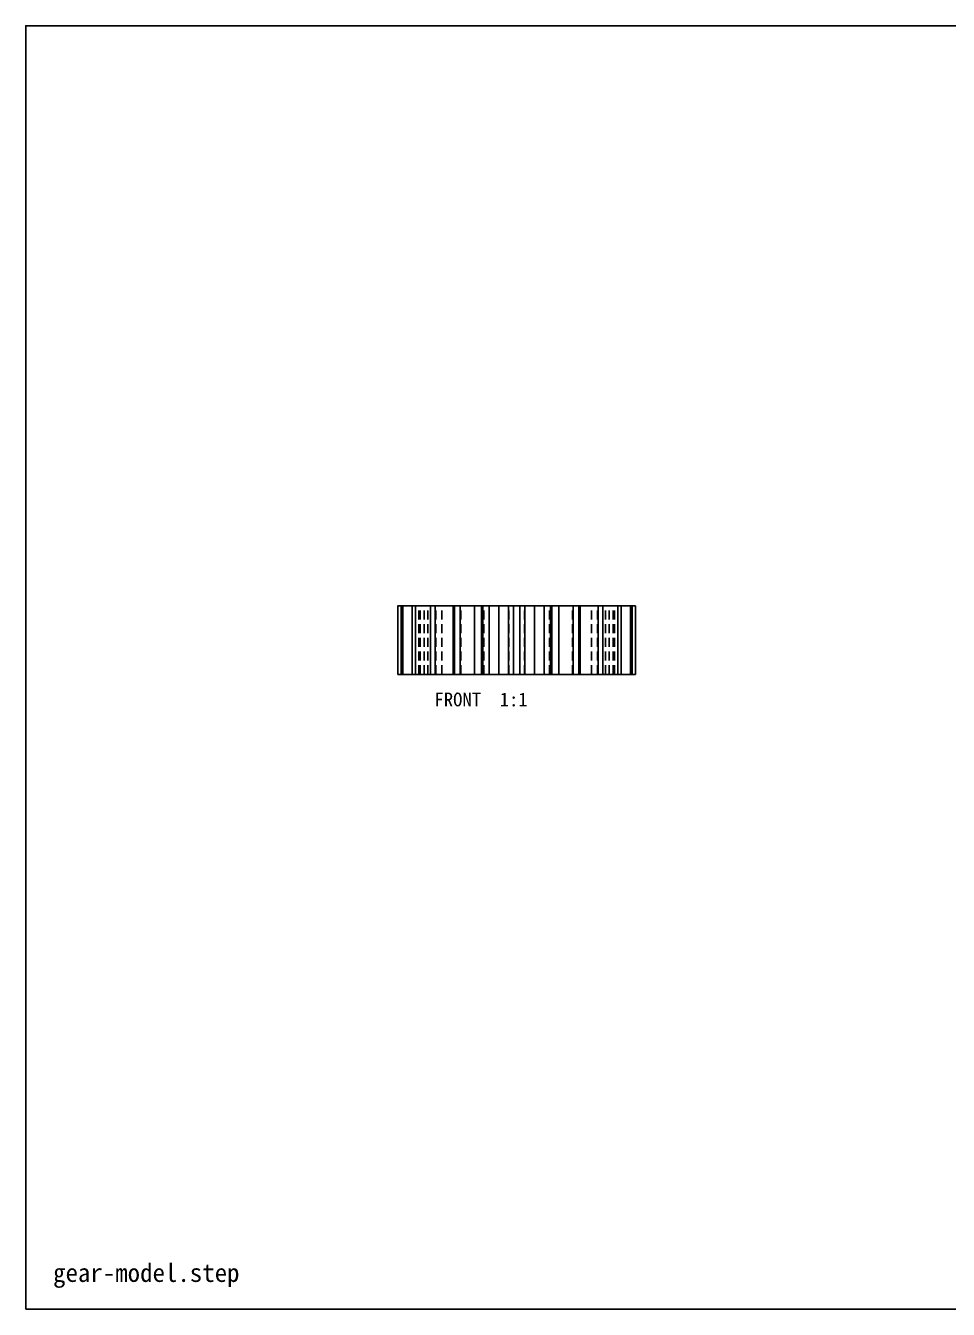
# Model space of a CAD drawing. Header units: millimetres. Extents: x 8 to 412, y 8 to 289.
# Drawn here: x 8 to 210, y 8 to 289 of the extents above; entities that cross this region are included whole.
import ezdxf

# ---------------------------------------------------------------- set-up
doc = ezdxf.new("R2010")
doc.units = ezdxf.units.MM
doc.linetypes.add('CAD_HIDDEN', pattern=[3, 2, -1])
for name, color, linetype in [('HIDDEN', 8, 'CAD_HIDDEN'), ('TEXT', 7, 'CONTINUOUS'), ('VISIBLE', 7, 'CONTINUOUS')]:
    doc.layers.add(name, color=color, linetype=linetype)

msp = doc.modelspace()

# ---------------------------------------------------------------- linework, layer by layer
at = {"layer": 'HIDDEN'}
for points in [[(89.51, 162), (89.508, 162), (89.507, 162), (89.506, 162), (89.505, 162), (89.504, 162), (89.503, 162), (89.502, 162), (89.502, 162), (89.501, 162), (89.501, 162), (89.5, 162), (89.5, 162), (89.5, 162), (89.5, 162)], [(93.02, 162), (91.206, 162), (89.51, 162)], [(89.51, 147), (89.51, 162)], [(90.581, 162), (90.552, 162), (90.523, 162), (90.495, 162), (90.467, 162), (90.44, 162), (90.413, 162), (90.386, 162), (90.36, 162), (90.334, 162), (90.308, 162), (90.283, 162), (90.259, 162), (90.234, 162), (90.21, 162)], [(90.21, 162), (91.656, 162), (93.318, 162)], [(90.21, 162), (93.02, 162)], [(93.318, 162), (91.656, 162), (90.21, 162)], [(90.21, 147), (90.21, 162)], [(94.255, 162), (90.581, 162)], [(90.581, 147), (90.581, 162)], [(93.35, 162), (93.296, 162), (93.243, 162), (93.191, 162), (93.138, 162), (93.086, 162), (93.035, 162), (92.983, 162), (92.932, 162), (92.882, 162), (92.832, 162), (92.782, 162), (92.732, 162), (92.683, 162), (92.634, 162)], [(92.634, 162), (93.731, 162), (95.127, 162)], [(92.634, 162), (94.255, 162)], [(95.127, 162), (93.731, 162), (92.634, 162)], [(92.634, 147), (92.634, 162)], [(94.069, 162), (93.02, 162)], [(93.02, 162), (94.069, 162)], [(93.318, 162), (94.353, 162)], [(94.353, 162), (93.318, 162)], [(96.937, 162), (93.35, 162)], [(93.35, 147), (93.35, 162)], [(94.353, 162), (94.325, 162), (94.299, 162), (94.274, 162), (94.25, 162), (94.227, 162), (94.205, 162), (94.184, 162), (94.164, 162), (94.146, 162), (94.128, 162), (94.112, 162), (94.097, 162), (94.082, 162), (94.069, 162)], [(94.069, 162), (94.082, 162), (94.097, 162), (94.112, 162), (94.128, 162), (94.146, 162), (94.164, 162), (94.184, 162), (94.205, 162), (94.227, 162), (94.25, 162), (94.274, 162), (94.299, 162), (94.325, 162), (94.353, 162)], [(94.069, 147), (94.069, 162)], [(94.069, 147), (94.069, 162)], [(95.246, 162), (94.255, 162)], [(94.255, 162), (95.246, 162)], [(94.353, 147), (94.353, 162)], [(94.353, 147), (94.353, 162)], [(95.127, 162), (96.078, 162)], [(96.078, 162), (95.127, 162)], [(96.078, 162), (96.012, 162), (95.947, 162), (95.882, 162), (95.819, 162), (95.757, 162), (95.697, 162), (95.637, 162), (95.578, 162), (95.52, 162), (95.463, 162), (95.407, 162), (95.353, 162), (95.299, 162), (95.246, 162)], [(95.246, 162), (95.299, 162), (95.353, 162), (95.407, 162), (95.463, 162), (95.52, 162), (95.578, 162), (95.637, 162), (95.697, 162), (95.757, 162), (95.819, 162), (95.882, 162), (95.947, 162), (96.012, 162), (96.078, 162)], [(95.246, 147), (95.246, 162)], [(95.246, 147), (95.246, 162)], [(96.078, 147), (96.078, 162)], [(96.078, 147), (96.078, 162)], [(97.628, 162), (97.554, 162), (97.48, 162), (97.407, 162), (97.333, 162), (97.26, 162), (97.188, 162), (97.115, 162), (97.043, 162), (96.971, 162), (96.9, 162), (96.828, 162), (96.757, 162), (96.687, 162), (96.616, 162)], [(96.616, 162), (97.289, 162), (97.746, 162), (98.324, 162)], [(96.616, 162), (96.937, 162)], [(98.324, 162), (97.746, 162), (97.289, 162), (96.616, 162)], [(96.616, 147), (96.616, 162)], [(97.803, 162), (96.937, 162)], [(96.937, 162), (97.803, 162)], [(100.884, 162), (99.355, 162), (97.628, 162)], [(97.628, 147), (97.628, 162)], [(99.126, 162), (99.026, 162), (98.926, 162), (98.828, 162), (98.73, 162), (98.634, 162), (98.538, 162), (98.443, 162), (98.349, 162), (98.256, 162), (98.163, 162), (98.072, 162), (97.982, 162), (97.892, 162), (97.803, 162)], [(97.803, 162), (97.892, 162), (97.982, 162), (98.072, 162), (98.163, 162), (98.256, 162), (98.349, 162), (98.443, 162), (98.538, 162), (98.634, 162), (98.73, 162), (98.828, 162), (98.926, 162), (99.026, 162), (99.126, 162)], [(97.803, 147), (97.803, 162)], [(97.803, 147), (97.803, 162)], [(98.324, 162), (99.126, 162)], [(99.126, 162), (98.324, 162)], [(99.126, 147), (99.126, 162)], [(99.126, 147), (99.126, 162)], [(101.567, 162), (100.884, 162)], [(103.29, 162), (103.163, 162), (103.036, 162), (102.91, 162), (102.784, 162), (102.659, 162), (102.535, 162), (102.412, 162), (102.289, 162), (102.167, 162), (102.045, 162), (101.924, 162), (101.804, 162), (101.685, 162), (101.567, 162)], [(101.567, 147), (101.567, 162)], [(103.125, 162), (103.035, 162), (102.945, 162), (102.856, 162), (102.766, 162), (102.677, 162), (102.589, 162), (102.5, 162), (102.412, 162), (102.323, 162), (102.235, 162), (102.148, 162), (102.06, 162), (101.973, 162), (101.885, 162)], [(101.885, 162), (102.088, 162), (102.321, 162), (102.692, 162)], [(101.885, 162), (101.983, 162), (102.081, 162), (102.179, 162), (102.278, 162), (102.377, 162), (102.477, 162), (102.577, 162), (102.678, 162), (102.779, 162), (102.88, 162), (102.982, 162), (103.084, 162), (103.187, 162), (103.29, 162)], [(102.692, 162), (102.321, 162), (102.088, 162), (101.885, 162)], [(101.885, 147), (101.885, 162)], [(102.692, 162), (103.29, 162)], [(103.29, 162), (102.692, 162)], [(105.828, 162), (105.279, 162), (104.619, 162), (103.125, 162)], [(103.125, 147), (103.125, 162)], [(103.29, 147), (103.29, 162)], [(103.29, 147), (103.29, 162)], [(106.279, 162), (105.828, 162)], [(108.286, 162), (108.14, 162), (107.995, 162), (107.849, 162), (107.704, 162), (107.56, 162), (107.416, 162), (107.272, 162), (107.129, 162), (106.986, 162), (106.844, 162), (106.702, 162), (106.561, 162), (106.42, 162), (106.279, 162)], [(106.279, 147), (106.279, 162)], [(108.082, 162), (107.865, 162), (107.784, 162)], [(107.784, 162), (107.933, 162)], [(107.784, 162), (107.819, 162), (107.855, 162), (107.891, 162), (107.927, 162), (107.963, 162), (107.998, 162), (108.034, 162), (108.07, 162), (108.106, 162), (108.142, 162), (108.178, 162), (108.214, 162), (108.25, 162), (108.286, 162)], [(107.933, 162), (107.784, 162)], [(107.784, 162), (107.784, 147)], [(107.933, 162), (108.286, 162)], [(108.286, 162), (107.933, 162)], [(109.464, 162), (109.365, 162), (109.266, 162), (109.166, 162), (109.067, 162), (108.968, 162), (108.869, 162), (108.771, 162), (108.672, 162), (108.573, 162), (108.475, 162), (108.377, 162), (108.278, 162), (108.18, 162), (108.082, 162)], [(108.082, 147), (108.082, 162)], [(108.286, 147), (108.286, 162)], [(108.286, 147), (108.286, 162)], [(111.43, 162), (111.093, 162), (110.624, 162), (109.464, 162)], [(109.464, 147), (109.464, 162)], [(121.5, 162), (121.35, 162), (120.906, 162), (120.191, 162), (119.241, 162), (118.103, 162), (116.835, 162), (115.5, 162), (114.165, 162), (112.897, 162), (111.759, 162), (110.809, 162), (110.094, 162), (109.65, 162), (109.5, 162)], [(109.5, 162), (109.65, 162), (110.094, 162), (110.809, 162), (111.759, 162), (112.897, 162), (114.165, 162), (115.5, 162), (116.835, 162), (118.103, 162), (119.241, 162), (120.191, 162), (120.906, 162), (121.35, 162), (121.5, 162)], [(109.5, 162), (109.5, 147)], [(111.62, 162), (111.43, 162)], [(113.774, 162), (113.62, 162), (113.465, 162), (113.31, 162), (113.156, 162), (113.002, 162), (112.848, 162), (112.694, 162), (112.54, 162), (112.386, 162), (112.233, 162), (112.079, 162), (111.926, 162), (111.773, 162), (111.62, 162)], [(111.62, 147), (111.62, 162)], [(114.785, 162), (114.051, 162), (113.804, 162), (113.688, 162)], [(113.688, 162), (113.69, 162)], [(113.688, 162), (113.694, 162), (113.7, 162), (113.706, 162), (113.712, 162), (113.719, 162), (113.725, 162), (113.731, 162), (113.737, 162), (113.743, 162), (113.75, 162), (113.756, 162), (113.762, 162), (113.768, 162), (113.774, 162)], [(113.688, 162), (113.688, 147)], [(113.69, 162), (113.774, 162)], [(113.774, 162), (113.69, 162)], [(113.774, 147), (113.774, 162)], [(113.774, 147), (113.774, 162)], [(116.215, 162), (116.113, 162), (116.011, 162), (115.909, 162), (115.807, 162), (115.704, 162), (115.602, 162), (115.5, 162), (115.398, 162), (115.296, 162), (115.193, 162), (115.091, 162), (114.989, 162), (114.887, 162), (114.785, 162)], [(114.785, 147), (114.785, 162)], [(117.312, 162), (117.196, 162), (116.949, 162), (116.215, 162)], [(116.215, 147), (116.215, 162)], [(119.38, 162), (119.227, 162), (119.074, 162), (118.921, 162), (118.767, 162), (118.614, 162), (118.46, 162), (118.306, 162), (118.152, 162), (117.998, 162), (117.844, 162), (117.69, 162), (117.535, 162), (117.38, 162), (117.226, 162)], [(117.226, 162), (117.31, 162)], [(117.31, 162), (117.226, 162)], [(117.226, 162), (117.232, 162), (117.238, 162), (117.244, 162), (117.25, 162), (117.257, 162), (117.263, 162), (117.269, 162), (117.275, 162), (117.281, 162), (117.288, 162), (117.294, 162), (117.3, 162), (117.306, 162), (117.312, 162)], [(117.226, 147), (117.226, 162)], [(117.226, 147), (117.226, 162)], [(117.31, 162), (117.312, 162)], [(117.312, 162), (117.31, 162)], [(117.312, 162), (117.312, 147)], [(119.57, 162), (119.38, 162)], [(119.38, 147), (119.38, 162)], [(121.536, 162), (120.376, 162), (119.907, 162), (119.57, 162)], [(121.5, 147), (121.5, 162)], [(122.918, 162), (122.82, 162), (122.722, 162), (122.623, 162), (122.525, 162), (122.427, 162), (122.328, 162), (122.229, 162), (122.131, 162), (122.032, 162), (121.933, 162), (121.834, 162), (121.734, 162), (121.635, 162), (121.536, 162)], [(121.536, 147), (121.536, 162)], [(124.721, 162), (124.58, 162), (124.439, 162), (124.298, 162), (124.156, 162), (124.014, 162), (123.871, 162), (123.728, 162), (123.584, 162), (123.44, 162), (123.296, 162), (123.151, 162), (123.005, 162), (122.86, 162), (122.714, 162)], [(122.714, 162), (123.067, 162)], [(123.067, 162), (122.714, 162)], [(122.714, 162), (122.75, 162), (122.786, 162), (122.822, 162), (122.858, 162), (122.894, 162), (122.93, 162), (122.966, 162), (123.002, 162), (123.037, 162), (123.073, 162), (123.109, 162), (123.145, 162), (123.181, 162), (123.216, 162)], [(122.714, 147), (122.714, 162)], [(122.714, 147), (122.714, 162)], [(123.216, 162), (123.135, 162), (122.918, 162)], [(122.918, 147), (122.918, 162)], [(123.067, 162), (123.216, 162)], [(123.216, 162), (123.067, 162)], [(123.216, 162), (123.216, 147)], [(125.172, 162), (124.721, 162)], [(124.721, 147), (124.721, 162)], [(127.875, 162), (126.381, 162), (125.721, 162), (125.172, 162)], [(129.433, 162), (129.315, 162), (129.196, 162), (129.076, 162), (128.955, 162), (128.833, 162), (128.711, 162), (128.588, 162), (128.465, 162), (128.341, 162), (128.216, 162), (128.09, 162), (127.964, 162), (127.837, 162), (127.71, 162)], [(127.71, 162), (128.308, 162)], [(128.308, 162), (127.71, 162)], [(127.71, 162), (127.813, 162), (127.916, 162), (128.018, 162), (128.12, 162), (128.221, 162), (128.322, 162), (128.423, 162), (128.523, 162), (128.623, 162), (128.722, 162), (128.821, 162), (128.919, 162), (129.017, 162), (129.115, 162)], [(127.71, 147), (127.71, 162)], [(127.71, 147), (127.71, 162)], [(129.115, 162), (129.027, 162), (128.94, 162), (128.852, 162), (128.765, 162), (128.677, 162), (128.588, 162), (128.5, 162), (128.411, 162), (128.323, 162), (128.234, 162), (128.144, 162), (128.055, 162), (127.965, 162), (127.875, 162)], [(127.875, 147), (127.875, 162)], [(128.308, 162), (128.679, 162), (128.912, 162), (129.115, 162)], [(129.115, 162), (128.912, 162), (128.679, 162), (128.308, 162)], [(129.115, 147), (129.115, 162)], [(130.116, 162), (129.433, 162)], [(129.433, 147), (129.433, 162)], [(133.372, 162), (131.645, 162), (130.116, 162)], [(133.197, 162), (133.108, 162), (133.018, 162), (132.928, 162), (132.837, 162), (132.744, 162), (132.651, 162), (132.557, 162), (132.462, 162), (132.366, 162), (132.27, 162), (132.172, 162), (132.074, 162), (131.974, 162), (131.874, 162)], [(131.874, 162), (132.676, 162)], [(132.676, 162), (131.874, 162)], [(131.874, 162), (131.974, 162), (132.074, 162), (132.172, 162), (132.27, 162), (132.366, 162), (132.462, 162), (132.557, 162), (132.651, 162), (132.744, 162), (132.837, 162), (132.928, 162), (133.018, 162), (133.108, 162), (133.197, 162)], [(131.874, 147), (131.874, 162)], [(131.874, 147), (131.874, 162)], [(132.676, 162), (133.254, 162), (133.711, 162), (134.384, 162)], [(134.384, 162), (133.711, 162), (133.254, 162), (132.676, 162)], [(134.063, 162), (133.197, 162)], [(133.197, 162), (134.063, 162)], [(133.197, 147), (133.197, 162)], [(133.197, 147), (133.197, 162)], [(134.384, 162), (134.313, 162), (134.243, 162), (134.172, 162), (134.1, 162), (134.029, 162), (133.957, 162), (133.885, 162), (133.812, 162), (133.74, 162), (133.667, 162), (133.593, 162), (133.52, 162), (133.446, 162), (133.372, 162)], [(133.372, 147), (133.372, 162)], [(137.65, 162), (134.063, 162)], [(134.063, 162), (134.384, 162)], [(134.384, 147), (134.384, 162)], [(135.754, 162), (135.701, 162), (135.647, 162), (135.593, 162), (135.537, 162), (135.48, 162), (135.422, 162), (135.363, 162), (135.303, 162), (135.243, 162), (135.181, 162), (135.118, 162), (135.053, 162), (134.988, 162), (134.922, 162)], [(134.922, 162), (135.873, 162)], [(135.873, 162), (134.922, 162)], [(134.922, 162), (134.988, 162), (135.053, 162), (135.118, 162), (135.181, 162), (135.243, 162), (135.303, 162), (135.363, 162), (135.422, 162), (135.48, 162), (135.537, 162), (135.593, 162), (135.647, 162), (135.701, 162), (135.754, 162)], [(134.922, 147), (134.922, 162)], [(134.922, 147), (134.922, 162)], [(136.745, 162), (135.754, 162)], [(135.754, 162), (136.745, 162)], [(135.754, 147), (135.754, 162)], [(135.754, 147), (135.754, 162)], [(135.873, 162), (137.269, 162), (138.366, 162)], [(138.366, 162), (137.269, 162), (135.873, 162)], [(136.647, 162), (136.675, 162), (136.701, 162), (136.726, 162), (136.75, 162), (136.773, 162), (136.795, 162), (136.816, 162), (136.836, 162), (136.854, 162), (136.872, 162), (136.888, 162), (136.903, 162), (136.918, 162), (136.931, 162)], [(136.647, 147), (136.647, 162)], [(136.931, 162), (136.918, 162), (136.903, 162), (136.888, 162), (136.872, 162), (136.854, 162), (136.836, 162), (136.816, 162), (136.795, 162), (136.773, 162), (136.75, 162), (136.726, 162), (136.701, 162), (136.675, 162), (136.647, 162)], [(136.647, 162), (137.682, 162)], [(137.682, 162), (136.647, 162)], [(136.647, 147), (136.647, 162)], [(140.419, 162), (136.745, 162)], [(136.745, 162), (138.366, 162)], [(136.931, 147), (136.931, 162)], [(136.931, 162), (137.98, 162)], [(137.98, 162), (136.931, 162)], [(136.931, 147), (136.931, 162)], [(138.366, 162), (138.317, 162), (138.268, 162), (138.218, 162), (138.168, 162), (138.118, 162), (138.068, 162), (138.017, 162), (137.965, 162), (137.914, 162), (137.862, 162), (137.809, 162), (137.757, 162), (137.704, 162), (137.65, 162)], [(137.65, 147), (137.65, 162)], [(137.682, 162), (139.344, 162), (140.79, 162)], [(140.79, 162), (139.344, 162), (137.682, 162)], [(137.98, 162), (140.79, 162)], [(141.49, 162), (139.794, 162), (137.98, 162)], [(138.366, 147), (138.366, 162)], [(140.79, 162), (140.766, 162), (140.741, 162), (140.717, 162), (140.692, 162), (140.666, 162), (140.64, 162), (140.614, 162), (140.587, 162), (140.56, 162), (140.533, 162), (140.505, 162), (140.477, 162), (140.448, 162), (140.419, 162)], [(140.419, 147), (140.419, 162)], [(140.79, 147), (140.79, 162)], [(141.5, 162), (141.5, 162), (141.5, 162), (141.5, 162), (141.499, 162), (141.499, 162), (141.498, 162), (141.498, 162), (141.497, 162), (141.496, 162), (141.495, 162), (141.494, 162), (141.493, 162), (141.492, 162), (141.49, 162)], [(141.49, 147), (141.49, 162)], [(89.51, 147), (89.508, 147), (89.507, 147), (89.506, 147), (89.505, 147), (89.504, 147), (89.503, 147), (89.502, 147), (89.502, 147), (89.501, 147), (89.501, 147), (89.5, 147), (89.5, 147), (89.5, 147), (89.5, 147)], [(93.02, 147), (91.206, 147), (89.51, 147)], [(90.581, 147), (90.552, 147), (90.523, 147), (90.495, 147), (90.467, 147), (90.44, 147), (90.413, 147), (90.386, 147), (90.36, 147), (90.334, 147), (90.308, 147), (90.283, 147), (90.259, 147), (90.234, 147), (90.21, 147)], [(90.21, 147), (91.656, 147), (93.318, 147)], [(90.21, 147), (93.02, 147)], [(93.318, 147), (91.656, 147), (90.21, 147)], [(94.255, 147), (90.581, 147)], [(93.35, 147), (93.296, 147), (93.243, 147), (93.191, 147), (93.138, 147), (93.086, 147), (93.035, 147), (92.983, 147), (92.932, 147), (92.882, 147), (92.832, 147), (92.782, 147), (92.732, 147), (92.683, 147), (92.634, 147)], [(92.634, 147), (93.731, 147), (95.127, 147)], [(92.634, 147), (94.255, 147)], [(95.127, 147), (93.731, 147), (92.634, 147)], [(94.069, 147), (93.02, 147)], [(93.02, 147), (94.069, 147)], [(93.318, 147), (94.353, 147)], [(94.353, 147), (93.318, 147)], [(96.937, 147), (93.35, 147)], [(94.353, 147), (94.325, 147), (94.299, 147), (94.274, 147), (94.25, 147), (94.227, 147), (94.205, 147), (94.184, 147), (94.164, 147), (94.146, 147), (94.128, 147), (94.112, 147), (94.097, 147), (94.082, 147), (94.069, 147)], [(94.069, 147), (94.082, 147), (94.097, 147), (94.112, 147), (94.128, 147), (94.146, 147), (94.164, 147), (94.184, 147), (94.205, 147), (94.227, 147), (94.25, 147), (94.274, 147), (94.299, 147), (94.325, 147), (94.353, 147)], [(95.246, 147), (94.255, 147)], [(94.255, 147), (95.246, 147)], [(95.127, 147), (96.078, 147)], [(96.078, 147), (95.127, 147)], [(96.078, 147), (96.012, 147), (95.947, 147), (95.882, 147), (95.819, 147), (95.757, 147), (95.697, 147), (95.637, 147), (95.578, 147), (95.52, 147), (95.463, 147), (95.407, 147), (95.353, 147), (95.299, 147), (95.246, 147)], [(95.246, 147), (95.299, 147), (95.353, 147), (95.407, 147), (95.463, 147), (95.52, 147), (95.578, 147), (95.637, 147), (95.697, 147), (95.757, 147), (95.819, 147), (95.882, 147), (95.947, 147), (96.012, 147), (96.078, 147)], [(97.628, 147), (97.554, 147), (97.48, 147), (97.407, 147), (97.333, 147), (97.26, 147), (97.188, 147), (97.115, 147), (97.043, 147), (96.971, 147), (96.9, 147), (96.828, 147), (96.757, 147), (96.687, 147), (96.616, 147)], [(96.616, 147), (97.289, 147), (97.746, 147), (98.324, 147)], [(96.616, 147), (96.937, 147)], [(98.324, 147), (97.746, 147), (97.289, 147), (96.616, 147)], [(97.803, 147), (96.937, 147)], [(96.937, 147), (97.803, 147)], [(100.884, 147), (99.355, 147), (97.628, 147)], [(99.126, 147), (99.026, 147), (98.926, 147), (98.828, 147), (98.73, 147), (98.634, 147), (98.538, 147), (98.443, 147), (98.349, 147), (98.256, 147), (98.163, 147), (98.072, 147), (97.982, 147), (97.892, 147), (97.803, 147)], [(97.803, 147), (97.892, 147), (97.982, 147), (98.072, 147), (98.163, 147), (98.256, 147), (98.349, 147), (98.443, 147), (98.538, 147), (98.634, 147), (98.73, 147), (98.828, 147), (98.926, 147), (99.026, 147), (99.126, 147)], [(98.324, 147), (99.126, 147)], [(99.126, 147), (98.324, 147)], [(101.567, 147), (100.884, 147)], [(103.29, 147), (103.163, 147), (103.036, 147), (102.91, 147), (102.784, 147), (102.659, 147), (102.535, 147), (102.412, 147), (102.289, 147), (102.167, 147), (102.045, 147), (101.924, 147), (101.804, 147), (101.685, 147), (101.567, 147)], [(103.125, 147), (103.035, 147), (102.945, 147), (102.856, 147), (102.766, 147), (102.677, 147), (102.589, 147), (102.5, 147), (102.412, 147), (102.323, 147), (102.235, 147), (102.148, 147), (102.06, 147), (101.973, 147), (101.885, 147)], [(101.885, 147), (102.088, 147), (102.321, 147), (102.692, 147)], [(101.885, 147), (101.983, 147), (102.081, 147), (102.179, 147), (102.278, 147), (102.377, 147), (102.477, 147), (102.577, 147), (102.678, 147), (102.779, 147), (102.88, 147), (102.982, 147), (103.084, 147), (103.187, 147), (103.29, 147)], [(102.692, 147), (102.321, 147), (102.088, 147), (101.885, 147)], [(102.692, 147), (103.29, 147)], [(103.29, 147), (102.692, 147)], [(105.828, 147), (105.279, 147), (104.619, 147), (103.125, 147)], [(106.279, 147), (105.828, 147)], [(108.286, 147), (108.14, 147), (107.995, 147), (107.849, 147), (107.704, 147), (107.56, 147), (107.416, 147), (107.272, 147), (107.129, 147), (106.986, 147), (106.844, 147), (106.702, 147), (106.561, 147), (106.42, 147), (106.279, 147)], [(108.082, 147), (107.865, 147), (107.784, 147)], [(107.784, 147), (107.933, 147)], [(107.784, 147), (107.819, 147), (107.855, 147), (107.891, 147), (107.927, 147), (107.963, 147), (107.998, 147), (108.034, 147), (108.07, 147), (108.106, 147), (108.142, 147), (108.178, 147), (108.214, 147), (108.25, 147), (108.286, 147)], [(107.933, 147), (107.784, 147)], [(107.933, 147), (108.286, 147)], [(108.286, 147), (107.933, 147)], [(109.464, 147), (109.365, 147), (109.266, 147), (109.166, 147), (109.067, 147), (108.968, 147), (108.869, 147), (108.771, 147), (108.672, 147), (108.573, 147), (108.475, 147), (108.377, 147), (108.278, 147), (108.18, 147), (108.082, 147)], [(111.43, 147), (111.093, 147), (110.624, 147), (109.464, 147)], [(121.5, 147), (121.35, 147), (120.906, 147), (120.191, 147), (119.241, 147), (118.103, 147), (116.835, 147), (115.5, 147), (114.165, 147), (112.897, 147), (111.759, 147), (110.809, 147), (110.094, 147), (109.65, 147), (109.5, 147)], [(109.5, 147), (109.65, 147), (110.094, 147), (110.809, 147), (111.759, 147), (112.897, 147), (114.165, 147), (115.5, 147), (116.835, 147), (118.103, 147), (119.241, 147), (120.191, 147), (120.906, 147), (121.35, 147), (121.5, 147)], [(111.62, 147), (111.43, 147)], [(113.774, 147), (113.62, 147), (113.465, 147), (113.31, 147), (113.156, 147), (113.002, 147), (112.848, 147), (112.694, 147), (112.54, 147), (112.386, 147), (112.233, 147), (112.079, 147), (111.926, 147), (111.773, 147), (111.62, 147)], [(114.785, 147), (114.051, 147), (113.804, 147), (113.688, 147)], [(113.688, 147), (113.69, 147)], [(113.688, 147), (113.694, 147), (113.7, 147), (113.706, 147), (113.712, 147), (113.719, 147), (113.725, 147), (113.731, 147), (113.737, 147), (113.743, 147), (113.75, 147), (113.756, 147), (113.762, 147), (113.768, 147), (113.774, 147)], [(113.69, 147), (113.774, 147)], [(113.774, 147), (113.69, 147)], [(116.215, 147), (116.113, 147), (116.011, 147), (115.909, 147), (115.807, 147), (115.704, 147), (115.602, 147), (115.5, 147), (115.398, 147), (115.296, 147), (115.193, 147), (115.091, 147), (114.989, 147), (114.887, 147), (114.785, 147)], [(117.312, 147), (117.196, 147), (116.949, 147), (116.215, 147)], [(119.38, 147), (119.227, 147), (119.074, 147), (118.921, 147), (118.767, 147), (118.614, 147), (118.46, 147), (118.306, 147), (118.152, 147), (117.998, 147), (117.844, 147), (117.69, 147), (117.535, 147), (117.38, 147), (117.226, 147)], [(117.226, 147), (117.31, 147)], [(117.31, 147), (117.226, 147)], [(117.226, 147), (117.232, 147), (117.238, 147), (117.244, 147), (117.25, 147), (117.257, 147), (117.263, 147), (117.269, 147), (117.275, 147), (117.281, 147), (117.288, 147), (117.294, 147), (117.3, 147), (117.306, 147), (117.312, 147)], [(117.31, 147), (117.312, 147)], [(117.312, 147), (117.31, 147)], [(119.57, 147), (119.38, 147)], [(121.536, 147), (120.376, 147), (119.907, 147), (119.57, 147)], [(122.918, 147), (122.82, 147), (122.722, 147), (122.623, 147), (122.525, 147), (122.427, 147), (122.328, 147), (122.229, 147), (122.131, 147), (122.032, 147), (121.933, 147), (121.834, 147), (121.734, 147), (121.635, 147), (121.536, 147)], [(124.721, 147), (124.58, 147), (124.439, 147), (124.298, 147), (124.156, 147), (124.014, 147), (123.871, 147), (123.728, 147), (123.584, 147), (123.44, 147), (123.296, 147), (123.151, 147), (123.005, 147), (122.86, 147), (122.714, 147)], [(122.714, 147), (123.067, 147)], [(123.067, 147), (122.714, 147)], [(122.714, 147), (122.75, 147), (122.786, 147), (122.822, 147), (122.858, 147), (122.894, 147), (122.93, 147), (122.966, 147), (123.002, 147), (123.037, 147), (123.073, 147), (123.109, 147), (123.145, 147), (123.181, 147), (123.216, 147)], [(123.216, 147), (123.135, 147), (122.918, 147)], [(123.067, 147), (123.216, 147)], [(123.216, 147), (123.067, 147)], [(125.172, 147), (124.721, 147)], [(127.875, 147), (126.381, 147), (125.721, 147), (125.172, 147)], [(129.433, 147), (129.315, 147), (129.196, 147), (129.076, 147), (128.955, 147), (128.833, 147), (128.711, 147), (128.588, 147), (128.465, 147), (128.341, 147), (128.216, 147), (128.09, 147), (127.964, 147), (127.837, 147), (127.71, 147)], [(127.71, 147), (128.308, 147)], [(128.308, 147), (127.71, 147)], [(127.71, 147), (127.813, 147), (127.916, 147), (128.018, 147), (128.12, 147), (128.221, 147), (128.322, 147), (128.423, 147), (128.523, 147), (128.623, 147), (128.722, 147), (128.821, 147), (128.919, 147), (129.017, 147), (129.115, 147)], [(129.115, 147), (129.027, 147), (128.94, 147), (128.852, 147), (128.765, 147), (128.677, 147), (128.588, 147), (128.5, 147), (128.411, 147), (128.323, 147), (128.234, 147), (128.144, 147), (128.055, 147), (127.965, 147), (127.875, 147)], [(128.308, 147), (128.679, 147), (128.912, 147), (129.115, 147)], [(129.115, 147), (128.912, 147), (128.679, 147), (128.308, 147)], [(130.116, 147), (129.433, 147)], [(133.372, 147), (131.645, 147), (130.116, 147)], [(133.197, 147), (133.108, 147), (133.018, 147), (132.928, 147), (132.837, 147), (132.744, 147), (132.651, 147), (132.557, 147), (132.462, 147), (132.366, 147), (132.27, 147), (132.172, 147), (132.074, 147), (131.974, 147), (131.874, 147)], [(131.874, 147), (132.676, 147)], [(132.676, 147), (131.874, 147)], [(131.874, 147), (131.974, 147), (132.074, 147), (132.172, 147), (132.27, 147), (132.366, 147), (132.462, 147), (132.557, 147), (132.651, 147), (132.744, 147), (132.837, 147), (132.928, 147), (133.018, 147), (133.108, 147), (133.197, 147)], [(132.676, 147), (133.254, 147), (133.711, 147), (134.384, 147)], [(134.384, 147), (133.711, 147), (133.254, 147), (132.676, 147)], [(134.063, 147), (133.197, 147)], [(133.197, 147), (134.063, 147)], [(134.384, 147), (134.313, 147), (134.243, 147), (134.172, 147), (134.1, 147), (134.029, 147), (133.957, 147), (133.885, 147), (133.812, 147), (133.74, 147), (133.667, 147), (133.593, 147), (133.52, 147), (133.446, 147), (133.372, 147)], [(137.65, 147), (134.063, 147)], [(134.063, 147), (134.384, 147)], [(135.754, 147), (135.701, 147), (135.647, 147), (135.593, 147), (135.537, 147), (135.48, 147), (135.422, 147), (135.363, 147), (135.303, 147), (135.243, 147), (135.181, 147), (135.118, 147), (135.053, 147), (134.988, 147), (134.922, 147)], [(134.922, 147), (135.873, 147)], [(135.873, 147), (134.922, 147)], [(134.922, 147), (134.988, 147), (135.053, 147), (135.118, 147), (135.181, 147), (135.243, 147), (135.303, 147), (135.363, 147), (135.422, 147), (135.48, 147), (135.537, 147), (135.593, 147), (135.647, 147), (135.701, 147), (135.754, 147)], [(136.745, 147), (135.754, 147)], [(135.754, 147), (136.745, 147)], [(135.873, 147), (137.269, 147), (138.366, 147)], [(138.366, 147), (137.269, 147), (135.873, 147)], [(136.647, 147), (136.675, 147), (136.701, 147), (136.726, 147), (136.75, 147), (136.773, 147), (136.795, 147), (136.816, 147), (136.836, 147), (136.854, 147), (136.872, 147), (136.888, 147), (136.903, 147), (136.918, 147), (136.931, 147)], [(136.931, 147), (136.918, 147), (136.903, 147), (136.888, 147), (136.872, 147), (136.854, 147), (136.836, 147), (136.816, 147), (136.795, 147), (136.773, 147), (136.75, 147), (136.726, 147), (136.701, 147), (136.675, 147), (136.647, 147)], [(136.647, 147), (137.682, 147)], [(137.682, 147), (136.647, 147)], [(140.419, 147), (136.745, 147)], [(136.745, 147), (138.366, 147)], [(136.931, 147), (137.98, 147)], [(137.98, 147), (136.931, 147)], [(138.366, 147), (138.317, 147), (138.268, 147), (138.218, 147), (138.168, 147), (138.118, 147), (138.068, 147), (138.017, 147), (137.965, 147), (137.914, 147), (137.862, 147), (137.809, 147), (137.757, 147), (137.704, 147), (137.65, 147)], [(137.682, 147), (139.344, 147), (140.79, 147)], [(140.79, 147), (139.344, 147), (137.682, 147)], [(137.98, 147), (140.79, 147)], [(141.49, 147), (139.794, 147), (137.98, 147)], [(140.79, 147), (140.766, 147), (140.741, 147), (140.717, 147), (140.692, 147), (140.666, 147), (140.64, 147), (140.614, 147), (140.587, 147), (140.56, 147), (140.533, 147), (140.505, 147), (140.477, 147), (140.448, 147), (140.419, 147)], [(141.5, 147), (141.5, 147), (141.5, 147), (141.5, 147), (141.499, 147), (141.499, 147), (141.498, 147), (141.498, 147), (141.497, 147), (141.496, 147), (141.495, 147), (141.494, 147), (141.493, 147), (141.492, 147), (141.49, 147)]]:
    msp.add_lwpolyline(points, dxfattribs=at)
at = {"layer": 'VISIBLE'}
for points in [[(8, 8), (412, 8), (412, 289), (8, 289), (8, 8)], [(89.5, 162), (89.5, 162), (89.5, 162), (89.5, 162), (89.501, 162), (89.501, 162), (89.502, 162), (89.502, 162), (89.503, 162), (89.504, 162), (89.505, 162), (89.506, 162), (89.507, 162), (89.508, 162), (89.51, 162)], [(89.5, 162), (89.5, 147)], [(89.51, 162), (90.21, 162)], [(89.51, 147), (89.51, 162)], [(90.21, 162), (90.234, 162), (90.259, 162), (90.283, 162), (90.308, 162), (90.334, 162), (90.36, 162), (90.386, 162), (90.413, 162), (90.44, 162), (90.467, 162), (90.495, 162), (90.523, 162), (90.552, 162), (90.581, 162)], [(90.21, 147), (90.21, 162)], [(90.581, 162), (92.634, 162)], [(90.581, 147), (90.581, 162)], [(92.634, 162), (92.683, 162), (92.732, 162), (92.782, 162), (92.832, 162), (92.882, 162), (92.932, 162), (92.983, 162), (93.035, 162), (93.086, 162), (93.138, 162), (93.191, 162), (93.243, 162), (93.296, 162), (93.35, 162)], [(92.634, 147), (92.634, 162)], [(93.35, 162), (96.616, 162)], [(93.35, 147), (93.35, 162)], [(96.616, 162), (96.687, 162), (96.757, 162), (96.828, 162), (96.9, 162), (96.971, 162), (97.043, 162), (97.115, 162), (97.188, 162), (97.26, 162), (97.333, 162), (97.407, 162), (97.48, 162), (97.554, 162), (97.628, 162)], [(96.616, 147), (96.616, 162)], [(97.628, 162), (99.355, 162), (100.884, 162)], [(97.628, 147), (97.628, 162)], [(100.884, 162), (101.567, 162)], [(101.567, 162), (101.589, 162), (101.612, 162), (101.634, 162), (101.657, 162), (101.68, 162), (101.703, 162), (101.725, 162), (101.748, 162), (101.771, 162), (101.794, 162), (101.817, 162), (101.839, 162), (101.862, 162), (101.885, 162)], [(101.567, 147), (101.567, 162)], [(101.885, 162), (101.973, 162), (102.06, 162), (102.148, 162), (102.235, 162), (102.323, 162), (102.412, 162), (102.5, 162), (102.589, 162), (102.677, 162), (102.766, 162), (102.856, 162), (102.945, 162), (103.035, 162), (103.125, 162)], [(101.885, 147), (101.885, 162)], [(103.125, 162), (104.619, 162), (105.279, 162), (105.828, 162)], [(103.125, 147), (103.125, 162)], [(105.828, 162), (106.279, 162)], [(106.279, 162), (106.385, 162), (106.491, 162), (106.597, 162), (106.704, 162), (106.811, 162), (106.918, 162), (107.025, 162), (107.133, 162), (107.241, 162), (107.349, 162), (107.457, 162), (107.566, 162), (107.675, 162), (107.784, 162)], [(106.279, 147), (106.279, 162)], [(107.784, 162), (107.865, 162), (108.082, 162)], [(107.784, 162), (107.784, 147)], [(108.082, 162), (108.18, 162), (108.278, 162), (108.377, 162), (108.475, 162), (108.573, 162), (108.672, 162), (108.771, 162), (108.869, 162), (108.968, 162), (109.067, 162), (109.166, 162), (109.266, 162), (109.365, 162), (109.464, 162)], [(108.082, 147), (108.082, 162)], [(109.464, 162), (110.624, 162), (111.093, 162), (111.43, 162)], [(109.464, 147), (109.464, 162)], [(111.43, 162), (111.62, 162)], [(111.62, 162), (111.767, 162), (111.914, 162), (112.061, 162), (112.208, 162), (112.356, 162), (112.503, 162), (112.651, 162), (112.798, 162), (112.946, 162), (113.094, 162), (113.243, 162), (113.391, 162), (113.539, 162), (113.688, 162)], [(111.62, 147), (111.62, 162)], [(113.69, 162), (113.688, 162)], [(113.688, 162), (113.804, 162), (114.051, 162), (114.785, 162)], [(113.688, 162), (113.688, 147)], [(114.785, 162), (114.887, 162), (114.989, 162), (115.091, 162), (115.193, 162), (115.296, 162), (115.398, 162), (115.5, 162), (115.602, 162), (115.704, 162), (115.807, 162), (115.909, 162), (116.011, 162), (116.113, 162), (116.215, 162)], [(114.785, 147), (114.785, 162)], [(116.215, 162), (116.949, 162), (117.196, 162), (117.312, 162)], [(116.215, 147), (116.215, 162)], [(117.312, 162), (117.461, 162), (117.609, 162), (117.757, 162), (117.906, 162), (118.054, 162), (118.202, 162), (118.349, 162), (118.497, 162), (118.644, 162), (118.792, 162), (118.939, 162), (119.086, 162), (119.233, 162), (119.38, 162)], [(117.312, 162), (117.312, 147)], [(119.38, 162), (119.57, 162)], [(119.38, 147), (119.38, 162)], [(119.57, 162), (119.907, 162), (120.376, 162), (121.536, 162)], [(121.536, 162), (121.635, 162), (121.734, 162), (121.834, 162), (121.933, 162), (122.032, 162), (122.131, 162), (122.229, 162), (122.328, 162), (122.427, 162), (122.525, 162), (122.623, 162), (122.722, 162), (122.82, 162), (122.918, 162)], [(121.536, 147), (121.536, 162)], [(122.918, 162), (123.135, 162), (123.216, 162)], [(122.918, 147), (122.918, 162)], [(123.216, 162), (123.325, 162), (123.434, 162), (123.543, 162), (123.651, 162), (123.759, 162), (123.867, 162), (123.975, 162), (124.082, 162), (124.189, 162), (124.296, 162), (124.403, 162), (124.509, 162), (124.615, 162), (124.721, 162)], [(123.216, 162), (123.216, 147)], [(124.721, 162), (125.172, 162)], [(124.721, 147), (124.721, 162)], [(125.172, 162), (125.721, 162), (126.381, 162), (127.875, 162)], [(127.875, 162), (127.965, 162), (128.055, 162), (128.144, 162), (128.234, 162), (128.323, 162), (128.411, 162), (128.5, 162), (128.588, 162), (128.677, 162), (128.765, 162), (128.852, 162), (128.94, 162), (129.027, 162), (129.115, 162)], [(127.875, 147), (127.875, 162)], [(129.115, 162), (129.138, 162), (129.161, 162), (129.183, 162), (129.206, 162), (129.229, 162), (129.252, 162), (129.275, 162), (129.297, 162), (129.32, 162), (129.343, 162), (129.366, 162), (129.388, 162), (129.411, 162), (129.433, 162)], [(129.115, 147), (129.115, 162)], [(129.433, 162), (130.116, 162)], [(129.433, 147), (129.433, 162)], [(130.116, 162), (131.645, 162), (133.372, 162)], [(133.372, 162), (133.446, 162), (133.52, 162), (133.593, 162), (133.667, 162), (133.74, 162), (133.812, 162), (133.885, 162), (133.957, 162), (134.029, 162), (134.1, 162), (134.172, 162), (134.243, 162), (134.313, 162), (134.384, 162)], [(133.372, 147), (133.372, 162)], [(134.384, 162), (137.65, 162)], [(134.384, 147), (134.384, 162)], [(137.65, 162), (137.704, 162), (137.757, 162), (137.809, 162), (137.862, 162), (137.914, 162), (137.965, 162), (138.017, 162), (138.068, 162), (138.118, 162), (138.168, 162), (138.218, 162), (138.268, 162), (138.317, 162), (138.366, 162)], [(137.65, 147), (137.65, 162)], [(138.366, 162), (140.419, 162)], [(138.366, 147), (138.366, 162)], [(140.419, 162), (140.448, 162), (140.477, 162), (140.505, 162), (140.533, 162), (140.56, 162), (140.587, 162), (140.614, 162), (140.64, 162), (140.666, 162), (140.692, 162), (140.717, 162), (140.741, 162), (140.766, 162), (140.79, 162)], [(140.419, 147), (140.419, 162)], [(140.79, 162), (141.49, 162)], [(140.79, 147), (140.79, 162)], [(141.49, 147), (141.49, 162)], [(141.49, 162), (141.492, 162), (141.493, 162), (141.494, 162), (141.495, 162), (141.496, 162), (141.497, 162), (141.498, 162), (141.498, 162), (141.499, 162), (141.499, 162), (141.5, 162), (141.5, 162), (141.5, 162), (141.5, 162)], [(141.5, 162), (141.5, 147)], [(89.5, 147), (89.5, 147), (89.5, 147), (89.5, 147), (89.501, 147), (89.501, 147), (89.502, 147), (89.502, 147), (89.503, 147), (89.504, 147), (89.505, 147), (89.506, 147), (89.507, 147), (89.508, 147), (89.51, 147)], [(89.51, 147), (90.21, 147)], [(90.21, 147), (90.234, 147), (90.259, 147), (90.283, 147), (90.308, 147), (90.334, 147), (90.36, 147), (90.386, 147), (90.413, 147), (90.44, 147), (90.467, 147), (90.495, 147), (90.523, 147), (90.552, 147), (90.581, 147)], [(90.581, 147), (92.634, 147)], [(92.634, 147), (92.683, 147), (92.732, 147), (92.782, 147), (92.832, 147), (92.882, 147), (92.932, 147), (92.983, 147), (93.035, 147), (93.086, 147), (93.138, 147), (93.191, 147), (93.243, 147), (93.296, 147), (93.35, 147)], [(93.35, 147), (96.616, 147)], [(96.616, 147), (96.687, 147), (96.757, 147), (96.828, 147), (96.9, 147), (96.971, 147), (97.043, 147), (97.115, 147), (97.188, 147), (97.26, 147), (97.333, 147), (97.407, 147), (97.48, 147), (97.554, 147), (97.628, 147)], [(97.628, 147), (99.355, 147), (100.884, 147)], [(100.884, 147), (101.567, 147)], [(101.567, 147), (101.589, 147), (101.612, 147), (101.634, 147), (101.657, 147), (101.68, 147), (101.703, 147), (101.725, 147), (101.748, 147), (101.771, 147), (101.794, 147), (101.817, 147), (101.839, 147), (101.862, 147), (101.885, 147)], [(101.885, 147), (101.973, 147), (102.06, 147), (102.148, 147), (102.235, 147), (102.323, 147), (102.412, 147), (102.5, 147), (102.589, 147), (102.677, 147), (102.766, 147), (102.856, 147), (102.945, 147), (103.035, 147), (103.125, 147)], [(103.125, 147), (104.619, 147), (105.279, 147), (105.828, 147)], [(105.828, 147), (106.279, 147)], [(106.279, 147), (106.385, 147), (106.491, 147), (106.597, 147), (106.704, 147), (106.811, 147), (106.918, 147), (107.025, 147), (107.133, 147), (107.241, 147), (107.349, 147), (107.457, 147), (107.566, 147), (107.675, 147), (107.784, 147)], [(107.784, 147), (107.865, 147), (108.082, 147)], [(108.082, 147), (108.18, 147), (108.278, 147), (108.377, 147), (108.475, 147), (108.573, 147), (108.672, 147), (108.771, 147), (108.869, 147), (108.968, 147), (109.067, 147), (109.166, 147), (109.266, 147), (109.365, 147), (109.464, 147)], [(109.464, 147), (110.624, 147), (111.093, 147), (111.43, 147)], [(111.43, 147), (111.62, 147)], [(111.62, 147), (111.767, 147), (111.914, 147), (112.061, 147), (112.208, 147), (112.356, 147), (112.503, 147), (112.651, 147), (112.798, 147), (112.946, 147), (113.094, 147), (113.243, 147), (113.391, 147), (113.539, 147), (113.688, 147)], [(113.69, 147), (113.688, 147)], [(113.688, 147), (113.804, 147), (114.051, 147), (114.785, 147)], [(114.785, 147), (114.887, 147), (114.989, 147), (115.091, 147), (115.193, 147), (115.296, 147), (115.398, 147), (115.5, 147), (115.602, 147), (115.704, 147), (115.807, 147), (115.909, 147), (116.011, 147), (116.113, 147), (116.215, 147)], [(116.215, 147), (116.949, 147), (117.196, 147), (117.312, 147)], [(117.312, 147), (117.461, 147), (117.609, 147), (117.757, 147), (117.906, 147), (118.054, 147), (118.202, 147), (118.349, 147), (118.497, 147), (118.644, 147), (118.792, 147), (118.939, 147), (119.086, 147), (119.233, 147), (119.38, 147)], [(119.38, 147), (119.57, 147)], [(119.57, 147), (119.907, 147), (120.376, 147), (121.536, 147)], [(121.536, 147), (121.635, 147), (121.734, 147), (121.834, 147), (121.933, 147), (122.032, 147), (122.131, 147), (122.229, 147), (122.328, 147), (122.427, 147), (122.525, 147), (122.623, 147), (122.722, 147), (122.82, 147), (122.918, 147)], [(122.918, 147), (123.135, 147), (123.216, 147)], [(123.216, 147), (123.325, 147), (123.434, 147), (123.543, 147), (123.651, 147), (123.759, 147), (123.867, 147), (123.975, 147), (124.082, 147), (124.189, 147), (124.296, 147), (124.403, 147), (124.509, 147), (124.615, 147), (124.721, 147)], [(124.721, 147), (125.172, 147)], [(125.172, 147), (125.721, 147), (126.381, 147), (127.875, 147)], [(127.875, 147), (127.965, 147), (128.055, 147), (128.144, 147), (128.234, 147), (128.323, 147), (128.411, 147), (128.5, 147), (128.588, 147), (128.677, 147), (128.765, 147), (128.852, 147), (128.94, 147), (129.027, 147), (129.115, 147)], [(129.115, 147), (129.138, 147), (129.161, 147), (129.183, 147), (129.206, 147), (129.229, 147), (129.252, 147), (129.275, 147), (129.297, 147), (129.32, 147), (129.343, 147), (129.366, 147), (129.388, 147), (129.411, 147), (129.433, 147)], [(129.433, 147), (130.116, 147)], [(130.116, 147), (131.645, 147), (133.372, 147)], [(133.372, 147), (133.446, 147), (133.52, 147), (133.593, 147), (133.667, 147), (133.74, 147), (133.812, 147), (133.885, 147), (133.957, 147), (134.029, 147), (134.1, 147), (134.172, 147), (134.243, 147), (134.313, 147), (134.384, 147)], [(134.384, 147), (137.65, 147)], [(137.65, 147), (137.704, 147), (137.757, 147), (137.809, 147), (137.862, 147), (137.914, 147), (137.965, 147), (138.017, 147), (138.068, 147), (138.118, 147), (138.168, 147), (138.218, 147), (138.268, 147), (138.317, 147), (138.366, 147)], [(138.366, 147), (140.419, 147)], [(140.419, 147), (140.448, 147), (140.477, 147), (140.505, 147), (140.533, 147), (140.56, 147), (140.587, 147), (140.614, 147), (140.64, 147), (140.666, 147), (140.692, 147), (140.717, 147), (140.741, 147), (140.766, 147), (140.79, 147)], [(140.79, 147), (141.49, 147)], [(141.49, 147), (141.492, 147), (141.493, 147), (141.494, 147), (141.495, 147), (141.496, 147), (141.497, 147), (141.498, 147), (141.498, 147), (141.499, 147), (141.499, 147), (141.5, 147), (141.5, 147), (141.5, 147), (141.5, 147)]]:
    msp.add_lwpolyline(points, dxfattribs=at)

# ---------------------------------------------------------------- texts
at = {"layer": 'TEXT'}
for s, height, p in [('FRONT  1:1', 3, (97.5, 140)), ('gear-model.step', 4, (14, 14))]:
    msp.add_text(s, height=height, dxfattribs=at).set_placement(p)

doc.saveas('drawing.dxf')
